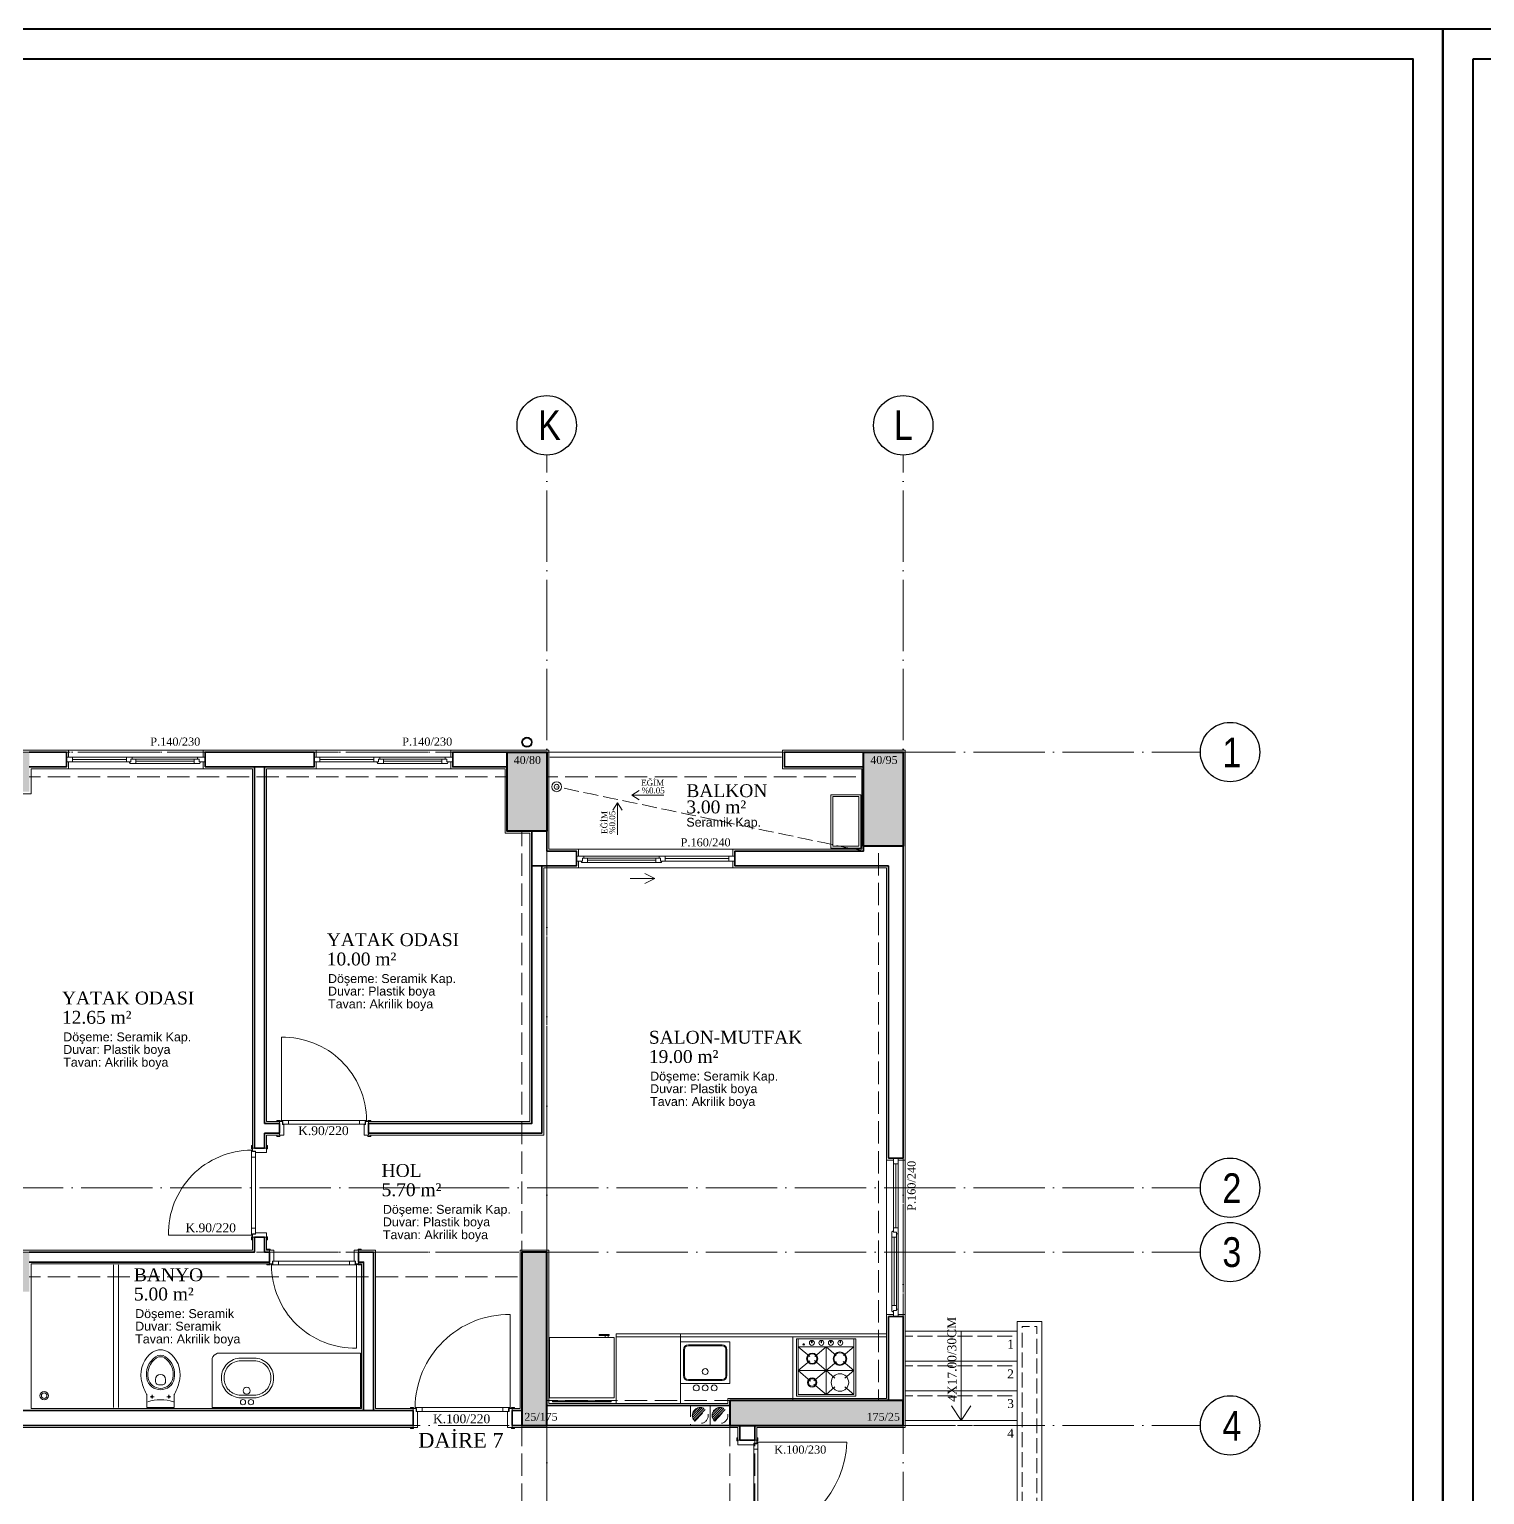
# Model space of a CAD drawing. Header units: millimetres. Extents: x 11587 to 81192, y -36083 to -25300.
# Drawn here: x 29299 to 30769, y -26780 to -25300 of the extents above; entities that cross this region are included whole.
import ezdxf
from ezdxf.enums import TextEntityAlignment as Align

# ---------------------------------------------------------------- set-up
doc = ezdxf.new("R2010")
doc.units = ezdxf.units.MM
doc.linetypes.add('AKS', pattern=[30, 24, -3, 0, -3])
doc.linetypes.add('IZDUSUM1', pattern=[20, 7.5, -5, 7.5, 0])
for name, color, linetype, lineweight in [('rtm-aks balon', 20, 'Continuous', 25), ('rtm-aks balon yazı', 7, 'Continuous', 20), ('rtm-aks yeni', 7, 'AKS', 20), ('rtm-antet-02', 140, 'Continuous', 40), ('rtm-cam', 141, 'Continuous', 9), ('rtm-duv tugla', 22, 'Continuous', 35), ('rtm-izdusum-üst ince', 8, 'IZDUSUM1', 5), ('rtm-kapı-ahsap', 35, 'Continuous', 13), ('rtm-merdiven izdusum', 254, 'IZDUSUM1', 15), ('rtm-merdiven yazı', 7, 'Continuous', 20), ('rtm-mhl-yazı-adı', 150, 'Continuous', 30), ('rtm-mhl-yazı-m2', 7, 'Continuous', 20), ('rtm-mhl-yazı-malzeme', 253, 'Continuous', 13), ('rtm-pen-ahsap', 35, 'Continuous', 13), ('rtm-plan katmanı-04', 33, 'Continuous', 25), ('rtm-plan katmanı-05', 205, 'Continuous', 20), ('rtm-plan katmanı-07', 135, 'Continuous', 9), ('rtm-sembol ok', 7, 'Continuous', 20), ('rtm-sıva', 252, 'Continuous', 15), ('rtm-tarama-betonarme', 51, 'Continuous', 15), ('rtm-tas_betonarme', 50, 'Continuous', 40), ('rtm-tefris vitrifiye', 9, 'Continuous', 9), ('sbl-merdiven', 220, 'Continuous', 20)]:
    doc.layers.add(name, color=color, linetype=linetype, lineweight=lineweight)
doc.styles.add('AKSYAZI', font='ARIALN.TTF')
doc.styles.add('ARIAL', font='times.ttf')
doc.styles.get("Standard").update_dxf_attribs({"font": 'arial.ttf'})
doc.styles.add('VAZ-OLCU', font='times.ttf', dxfattribs={"height": 60})

# ---------------------------------------------------------------- blocks, each defined once
blk = doc.blocks.new('K-100')
at = {"layer": 'rtm-kapı-ahsap'}
for p, q in [((-34308.1, -13702.2), (-34307, -13702.2)), ((-34308.1, -13705.4), (-34308.1, -13702.2)), ((-34307, -13702.2), (-34307, -13705.4)), ((-34307, -13709.3), (-34307, -13704.8)), ((-34288, -13704.8), (-34307, -13704.8)), ((-34288, -13702.3), (-34288, -13705.4)), ((-34287, -13702.3), (-34288, -13702.3)), ((-34288, -13704.8), (-34288, -13707.8)), ((-34287, -13705.4), (-34287, -13702.3)), ((-34307, -13705.4), (-34308.1, -13705.4)), ((-34291, -13709.3), (-34307, -13709.3)), ((-34288, -13707.8), (-34291, -13707.8)), ((-34291, -13707.8), (-34291, -13709.3)), ((-34290.8, -13801.3), (-34290.8, -13708.3)), ((-34290.8, -13708.3), (-34287.9, -13708.3)), ((-34287, -13713.9), (-34290.8, -13713.9)), ((-34288, -13705.4), (-34287, -13705.4)), ((-34288, -13706.8), (-34287, -13706.8)), ((-34287.9, -13708.3), (-34287.9, -13706.8)), ((-34287, -13706.8), (-34287, -13802.8)), ((-34307, -13804.2), (-34308.1, -13804.2)), ((-34308.1, -13804.2), (-34308.1, -13807.3)), ((-34308.1, -13807.3), (-34307, -13807.3)), ((-34307, -13800.3), (-34307, -13804.8)), ((-34291, -13800.3), (-34307, -13800.3)), ((-34307, -13807.3), (-34307, -13804.2)), ((-34288, -13804.8), (-34307, -13804.8)), ((-34291, -13801.8), (-34291, -13800.3)), ((-34288, -13801.8), (-34291, -13801.8)), ((-34287, -13795.6), (-34290.8, -13795.6)), ((-34290.8, -13801.3), (-34287.9, -13801.3)), ((-34288, -13804.8), (-34288, -13801.8)), ((-34288, -13802.8), (-34287, -13802.8)), ((-34288, -13807.3), (-34288, -13804.2)), ((-34288, -13804.2), (-34287, -13804.2)), ((-34287, -13807.3), (-34288, -13807.3)), ((-34287.9, -13801.3), (-34287.9, -13802.8)), ((-34193, -13802.8), (-34287, -13802.8)), ((-34287, -13804.2), (-34287, -13807.3))]:
    blk.add_line(p, q, dxfattribs=at)
at = {"layer": 'rtm-kapı-ahsap', "const_width": 0.392}
blk.add_lwpolyline([(-34287.4, -13803.7, -1), (-34287.4, -13803.1, -1)], format="xyb", close=True, dxfattribs=at)
at = {"layer": 'rtm-kapı-ahsap'}
blk.add_arc((-34287.9, -13801.7), 94.9, 359.3332, 89.4605, dxfattribs=at)
blk = doc.blocks.new('rty')
at = {"layer": 'rtm-kapı-ahsap'}
for p, q in [((-58244.9, -62700.3), (-58243.8, -62700.3)), ((-58244.9, -62703.4), (-58244.9, -62700.3)), ((-58243.8, -62703.4), (-58244.9, -62703.4)), ((-58243.8, -62700.3), (-58243.8, -62703.4)), ((-58243.8, -62707.4), (-58243.8, -62702.9)), ((-58229.8, -62702.9), (-58243.8, -62702.9)), ((-58232.8, -62707.4), (-58243.8, -62707.4)), ((-58232.8, -62705.9), (-58232.8, -62707.4)), ((-58229.8, -62705.9), (-58232.8, -62705.9)), ((-58232.6, -62706.4), (-58232.6, -62789.4)), ((-58232.6, -62706.4), (-58229.7, -62706.4)), ((-58229.8, -62700.4), (-58229.8, -62703.4)), ((-58228.8, -62700.4), (-58229.8, -62700.4)), ((-58229.8, -62702.9), (-58229.8, -62705.9)), ((-58229.8, -62703.4), (-58228.8, -62703.4)), ((-58229.8, -62704.9), (-58228.8, -62704.9)), ((-58229.7, -62706.4), (-58229.7, -62704.9)), ((-58228.8, -62703.4), (-58228.8, -62700.4)), ((-58228.8, -62790.9), (-58228.8, -62704.9)), ((-58144.8, -62704.9), (-58228.8, -62704.9)), ((-58228.8, -62712), (-58232.6, -62712)), ((-58243.8, -62792.3), (-58244.9, -62792.3)), ((-58244.9, -62792.3), (-58244.9, -62795.4)), ((-58244.9, -62795.4), (-58243.8, -62795.4)), ((-58243.8, -62788.4), (-58243.8, -62792.9)), ((-58232.8, -62788.4), (-58243.8, -62788.4)), ((-58243.8, -62795.4), (-58243.8, -62792.3)), ((-58229.8, -62792.9), (-58243.8, -62792.9)), ((-58232.8, -62789.9), (-58232.8, -62788.4)), ((-58229.8, -62789.9), (-58232.8, -62789.9)), ((-58228.8, -62783.7), (-58232.6, -62783.7)), ((-58232.6, -62789.4), (-58229.7, -62789.4)), ((-58229.8, -62792.9), (-58229.8, -62789.9)), ((-58229.8, -62790.9), (-58228.8, -62790.9)), ((-58229.8, -62795.4), (-58229.8, -62792.3)), ((-58229.8, -62792.3), (-58228.8, -62792.3)), ((-58228.8, -62795.4), (-58229.8, -62795.4)), ((-58229.7, -62789.4), (-58229.7, -62790.9)), ((-58228.8, -62792.3), (-58228.8, -62795.4))]:
    blk.add_line(p, q, dxfattribs=at)
at = {"layer": 'rtm-kapı-ahsap', "const_width": 0.392}
blk.add_lwpolyline([(-58229.2, -62703.9, 1), (-58229.2, -62704.5, 1)], format="xyb", close=True, dxfattribs=at)
at = {"layer": 'rtm-kapı-ahsap'}
blk.add_arc((-58229.1, -62706.6), 84.3, 270.2011, 1.1472, dxfattribs=at)

msp = doc.modelspace()

# ---------------------------------------------------------------- hatches: boundary and pattern name
at = {"layer": 'rtm-izdusum-üst ince', "ltscale": 1.5}
h = msp.add_hatch(dxfattribs=at)
h.set_pattern_fill('ANSI31', color=256, scale=0.5, angle=180, style=0)
h.set_pattern_definition([(225, (30420.9866, -26689.5514), (1.122532, -1.122532), [])])
edge = h.paths.add_edge_path()
edge.add_arc((29976.59, -26699.55), 8, 47.23741, 227.23741, ccw=False)
edge.add_line((29982.03, -26693.68), (29971.16, -26705.42))
h = msp.add_hatch(dxfattribs=at)
h.set_pattern_fill('ANSI31', color=256, scale=0.5, angle=180, style=0)
h.set_pattern_definition([(225, (30440.9866, -26689.5514), (1.122532, -1.122532), [])])
edge = h.paths.add_edge_path()
edge.add_arc((29996.59, -26699.55), 8, 47.23741, 227.23741, ccw=False)
edge.add_line((30002.03, -26693.68), (29991.16, -26705.42))
at = {"layer": 'rtm-tarama-betonarme'}
h = msp.add_hatch(dxfattribs=at)
h.set_pattern_fill('ANSI33', color=256, scale=2, style=0)
h.set_pattern_definition([(45, (15039.519, -4888.525), (-8.980256, 8.980256), []), (45, (15048.499, -4888.525), (-8.980256, 8.980256), [6.35, -3.175])])
h.paths.add_polyline_path([(28324.09, -27439.55), (28364.09, -27439.55), (28364.09, -27519.55), (28324.09, -27519.55)])
h.paths.add_polyline_path([(27911.59, -27479.55), (27991.59, -27479.55), (27991.59, -27519.55), (27911.59, -27519.55)])
h.paths.add_polyline_path([(28324.09, -26944.55), (28364.09, -26944.55), (28364.09, -27024.55), (28324.09, -27024.55)])
h.paths.add_polyline_path([(27961.59, -26944.55), (27996.59, -26944.55), (27996.59, -27024.55), (27961.59, -27024.55)])
h.paths.add_polyline_path([(27961.59, -26524.55), (27996.59, -26524.55), (27996.59, -26604.55), (27961.59, -26604.55)])
h.paths.add_polyline_path([(28324.09, -26524.55), (28364.09, -26524.55), (28364.09, -26604.55), (28324.09, -26604.55)])
h.paths.add_polyline_path([(28324.09, -26029.55), (28364.09, -26029.55), (28364.09, -26109.55), (28324.09, -26109.55)])
h.paths.add_polyline_path([(27911.59, -26029.55), (27991.59, -26029.55), (27991.59, -26069.55), (27911.59, -26069.55)])
h.paths.add_polyline_path([(28726.59, -26524.55), (28691.59, -26524.55), (28691.59, -26604.55), (28726.59, -26604.55)])
h.paths.add_polyline_path([(28726.59, -26944.55), (28691.59, -26944.55), (28691.59, -27024.55), (28726.59, -27024.55)])
h.paths.add_polyline_path([(28776.59, -27479.55), (28696.59, -27479.55), (28696.59, -27519.55), (28776.59, -27519.55)])
h.paths.add_polyline_path([(29299.09, -27479.55), (29219.09, -27479.55), (29219.09, -27519.55), (29299.09, -27519.55)])
h.paths.add_polyline_path([(29299.09, -26974.55), (29219.09, -26974.55), (29219.09, -27014.55), (29299.09, -27014.55)])
h.paths.add_polyline_path([(29299.09, -26534.55), (29219.09, -26534.55), (29219.09, -26574.55), (29299.09, -26574.55)])
h.paths.add_polyline_path([(28776.59, -26029.55), (28696.59, -26029.55), (28696.59, -26069.55), (28776.59, -26069.55)])
h.paths.add_polyline_path([(29299.09, -26029.55), (29219.09, -26029.55), (29219.09, -26069.55), (29299.09, -26069.55)])
h.paths.add_polyline_path([(29821.59, -26839.55), (29796.59, -26839.55), (29796.59, -27014.55), (29821.59, -27014.55)])
h.paths.add_polyline_path([(29821.59, -26534.55), (29796.59, -26534.55), (29796.59, -26709.55), (29821.59, -26709.55)])
h.paths.add_polyline_path([(30181.59, -26839.55), (30006.59, -26839.55), (30006.59, -26864.55), (30181.59, -26864.55)])
h.paths.add_polyline_path([(30181.59, -26684.55), (30006.59, -26684.55), (30006.59, -26709.55), (30181.59, -26709.55)])
h.paths.add_polyline_path([(29821.59, -26109.55), (29781.59, -26109.55), (29781.59, -26029.55), (29821.59, -26029.55)])
h.paths.add_polyline_path([(30181.59, -26124.55), (30141.59, -26124.55), (30141.59, -26029.55), (30181.59, -26029.55)])
h.paths.add_polyline_path([(29821.59, -27439.55), (29781.59, -27439.55), (29781.59, -27519.55), (29821.59, -27519.55)])
h.paths.add_polyline_path([(30181.59, -27424.55), (30141.59, -27424.55), (30141.59, -27519.55), (30181.59, -27519.55)])
h.paths.add_polyline_path([(27421.59, -27439.55), (27461.59, -27439.55), (27461.59, -27519.55), (27421.59, -27519.55)])
h.paths.add_polyline_path([(27131.59, -27439.55), (27171.59, -27439.55), (27171.59, -27519.55), (27131.59, -27519.55)])
h.paths.add_polyline_path([(27421.59, -26029.55), (27501.59, -26029.55), (27501.59, -26069.55), (27421.59, -26069.55)])
h.paths.add_polyline_path([(27091.59, -26029.55), (27171.59, -26029.55), (27171.59, -26069.55), (27091.59, -26069.55)])
h.paths.add_polyline_path([(26781.59, -26524.55), (26816.59, -26524.55), (26816.59, -26604.55), (26781.59, -26604.55)])
h.paths.add_polyline_path([(26781.59, -26944.55), (26816.59, -26944.55), (26816.59, -27024.55), (26781.59, -27024.55)])
h.paths.add_polyline_path([(26731.59, -27479.55), (26811.59, -27479.55), (26811.59, -27519.55), (26731.59, -27519.55)])
h.paths.add_polyline_path([(26209.09, -27479.55), (26289.09, -27479.55), (26289.09, -27519.55), (26209.09, -27519.55)])
h.paths.add_polyline_path([(26209.09, -26974.55), (26289.09, -26974.55), (26289.09, -27014.55), (26209.09, -27014.55)])
h.paths.add_polyline_path([(26209.09, -26534.55), (26289.09, -26534.55), (26289.09, -26574.55), (26209.09, -26574.55)])
h.paths.add_polyline_path([(26731.59, -26029.55), (26811.59, -26029.55), (26811.59, -26069.55), (26731.59, -26069.55)])
h.paths.add_polyline_path([(26209.09, -26029.55), (26289.09, -26029.55), (26289.09, -26069.55), (26209.09, -26069.55)])
h.paths.add_polyline_path([(25686.59, -26839.55), (25711.59, -26839.55), (25711.59, -27014.55), (25686.59, -27014.55)])
h.paths.add_polyline_path([(25686.59, -26534.55), (25711.59, -26534.55), (25711.59, -26709.55), (25686.59, -26709.55)])
h.paths.add_polyline_path([(25326.59, -26839.55), (25501.59, -26839.55), (25501.59, -26864.55), (25326.59, -26864.55)])
h.paths.add_polyline_path([(25326.59, -26684.55), (25501.59, -26684.55), (25501.59, -26709.55), (25326.59, -26709.55)])
h.paths.add_polyline_path([(25686.59, -26109.55), (25726.59, -26109.55), (25726.59, -26029.55), (25686.59, -26029.55)])
h.paths.add_polyline_path([(25326.59, -26124.55), (25366.59, -26124.55), (25366.59, -26029.55), (25326.59, -26029.55)])
h.paths.add_polyline_path([(25686.59, -27439.55), (25726.59, -27439.55), (25726.59, -27519.55), (25686.59, -27519.55)])
h.paths.add_polyline_path([(25326.59, -27424.55), (25366.59, -27424.55), (25366.59, -27519.55), (25326.59, -27519.55)])

# ---------------------------------------------------------------- linework, layer by layer
at = {"layer": 'rtm-aks balon'}
for centre in [(29821.59, -25699.55), (30181.59, -25699.55), (30511.59, -26029.55), (30511.59, -26469.55), (30511.59, -26534.55), (30511.59, -26709.55)]:
    msp.add_circle(centre, 30, dxfattribs=at)
at = {"layer": 'rtm-aks yeni', "ltscale": 3}
for p, q in [((29821.59, -27819.55), (29821.59, -25729.55)), ((30181.59, -27819.55), (30181.59, -25729.55)), ((25026.59, -26029.55), (30481.59, -26029.55)), ((25026.59, -26469.55), (30481.59, -26469.55)), ((25026.59, -26534.55), (30481.59, -26534.55)), ((25026.59, -26709.55), (30481.59, -26709.55))]:
    msp.add_line(p, q, dxfattribs=at)
at = {"layer": 'rtm-antet-02'}
for points in [[(24671.59, -25299.55), (24671.59, -28299.55), (30726.59, -28299.55), (30726.59, -25299.55), (24671.59, -25299.55)], [(30726.59, -25299.55), (30726.59, -28299.55), (36726.59, -28299.55), (36726.59, -25299.55), (30726.59, -25299.55)]]:
    msp.add_lwpolyline(points, dxfattribs=at)
for points in [[(24701.59, -25329.55), (24701.59, -28269.55), (30696.59, -28269.55), (30696.59, -25329.55)], [(30756.59, -25329.55), (30756.59, -28269.55), (36696.59, -28269.55), (36696.59, -25329.55)]]:
    msp.add_lwpolyline(points, close=True, dxfattribs=at)
at = {"layer": 'rtm-cam'}
for p, q in [((29397.09, -26037.05), (29342.59, -26037.05)), ((29465.59, -26038.8), (29406.59, -26038.8)), ((29647.09, -26037.05), (29592.59, -26037.05)), ((29715.59, -26038.8), (29656.59, -26038.8)), ((29862.59, -26138.8), (29931.59, -26138.8)), ((29941.09, -26137.05), (30005.59, -26137.05)), ((30174.09, -26510.05), (30174.09, -26445.55)), ((30172.34, -26588.55), (30172.34, -26519.55))]:
    msp.add_line(p, q, dxfattribs=at)
at = {"layer": 'rtm-duv tugla'}
for points in [[(29299.09, -26029.55), (29336.59, -26029.55), (29336.59, -26044.55), (29299.09, -26044.55)], [(29781.59, -26044.55), (29726.59, -26044.55), (29726.59, -26029.55), (29781.59, -26029.55)], [(29726.59, -26044.55), (29726.59, -26029.55)], [(30141.59, -26029.55), (30061.59, -26029.55), (30061.59, -26044.55), (30141.59, -26044.55)], [(29536.59, -26044.55), (29536.59, -26404.55), (29551.59, -26404.55), (29551.59, -26414.55), (29536.59, -26414.55), (29536.59, -26429.55), (29526.59, -26429.55), (29526.59, -26044.55)], [(29821.59, -26109.55), (29821.59, -26129.55), (29851.59, -26129.55), (29851.59, -26144.55), (29806.59, -26144.55), (29806.59, -26109.55)], [(30141.59, -26124.55), (30141.59, -26129.55), (30011.59, -26129.55), (30011.59, -26144.55), (30166.59, -26144.55), (30166.59, -26439.55)], [(30181.59, -26124.55), (30181.59, -26439.55)], [(29806.59, -26144.55), (29806.59, -26404.55), (29641.59, -26404.55), (29641.59, -26414.55), (29816.59, -26414.55), (29816.59, -26144.55)], [(30181.59, -26439.55), (30166.59, -26439.55)], [(29299.09, -26534.55), (29526.59, -26534.55), (29526.59, -26519.55), (29536.59, -26519.55), (29536.59, -26534.55), (29541.59, -26534.55), (29541.59, -26544.55), (29299.09, -26544.55)], [(29636.59, -26694.55), (29636.59, -26544.55), (29631.59, -26544.55), (29631.59, -26534.55), (29646.59, -26534.55), (29646.59, -26694.55)], [(30181.59, -26599.55), (30166.59, -26599.55)], [(30166.59, -26599.55), (30166.59, -26684.55)], [(30181.59, -26599.55), (30181.59, -26684.55)], [(29686.59, -26694.55), (28831.59, -26694.55)], [(29686.59, -26694.55), (29686.59, -26709.55)], [(29796.59, -26694.55), (29786.59, -26694.55)], [(29786.59, -26694.55), (29786.59, -26709.55)], [(30006.59, -26689.55), (29821.59, -26689.55)], [(29686.59, -26709.55), (28831.59, -26709.55)], [(29796.59, -26709.55), (29786.59, -26709.55)], [(30006.59, -26709.55), (29821.59, -26709.55)], [(30016.59, -26709.55), (30016.59, -26724.55), (30031.59, -26724.55), (30031.59, -26709.55)], [(30016.59, -26709.55), (30016.59, -26724.55), (30031.59, -26724.55), (30031.59, -26709.55)]]:
    msp.add_lwpolyline(points, dxfattribs=at)
msp.add_lwpolyline([(29476.59, -26044.55), (29476.59, -26029.55), (29586.59, -26029.55), (29586.59, -26044.55)], close=True, dxfattribs=at)
at = {"layer": 'rtm-izdusum-üst ince', "ltscale": 1.5}
for points in [[(29299.09, -26029.55), (29781.59, -26029.55)], [(29821.59, -26029.55), (30141.59, -26029.55)], [(29299.09, -26054.55), (29781.59, -26054.55)], [(29821.59, -26054.55), (30141.59, -26054.55)], [(29796.59, -26534.55), (29796.59, -26109.55)], [(29821.59, -26534.55), (29821.59, -26109.55)], [(30156.59, -26684.55), (30156.59, -26124.55)], [(30181.59, -26684.55), (30181.59, -26124.55)], [(29299.09, -26534.55), (29796.59, -26534.55)], [(29299.09, -26559.55), (29796.59, -26559.55)], [(29821.59, -26684.55), (30006.59, -26684.55)], [(29966.59, -26689.55), (29966.59, -26709.55), (29986.59, -26709.55), (29986.59, -26689.55), (29966.59, -26689.55)], [(29971.16, -26705.42), (29982.03, -26693.68)], [(29986.59, -26689.55), (29986.59, -26709.55), (30006.59, -26709.55), (30006.59, -26689.55), (29986.59, -26689.55)], [(29991.16, -26705.42), (30002.03, -26693.68)], [(29796.59, -26839.55), (29796.59, -26709.55)], [(29821.59, -26709.55), (30006.59, -26709.55)], [(29821.59, -26839.55), (29821.59, -26709.55)], [(30006.59, -26839.55), (30006.59, -26709.55)], [(30031.59, -26839.55), (30031.59, -26709.55)]]:
    msp.add_lwpolyline(points, dxfattribs=at)
at = {"layer": 'rtm-izdusum-üst ince'}
msp.add_lwpolyline([(30141.59, -26129.55), (29831.59, -26064.55)], dxfattribs=at)
at = {"layer": 'rtm-izdusum-üst ince', "ltscale": 1.5}
for centre in [(29976.59, -26699.55), (29996.59, -26699.55)]:
    msp.add_circle(centre, 8, dxfattribs=at)
at = {"layer": 'rtm-kapı-ahsap'}
for p, q in [((30013.45, -26722), (30014.59, -26722)), ((30013.45, -26725.12), (30013.45, -26722)), ((30014.59, -26725.12), (30013.45, -26725.12)), ((30014.59, -26722), (30014.59, -26725.12)), ((30014.59, -26729.05), (30014.59, -26724.55)), ((30033.59, -26724.55), (30014.59, -26724.55)), ((30030.59, -26727.55), (30030.59, -26729.05)), ((30033.59, -26727.55), (30030.59, -26727.55)), ((30030.73, -26728.07), (30030.73, -26821.03)), ((30030.73, -26728.07), (30033.65, -26728.07)), ((30033.59, -26722.05), (30033.59, -26725.12)), ((30034.57, -26722.05), (30033.59, -26722.05)), ((30033.59, -26724.55), (30033.59, -26727.55)), ((30033.59, -26725.12), (30034.57, -26725.12)), ((30033.59, -26726.56), (30034.59, -26726.56)), ((30033.65, -26728.07), (30033.65, -26726.56)), ((30034.57, -26725.12), (30034.57, -26722.05)), ((30034.59, -26822.55), (30034.59, -26726.56)), ((30124.58, -26726.56), (30034.59, -26726.56)), ((30030.59, -26729.05), (30014.59, -26729.05)), ((30034.59, -26733.7), (30030.73, -26733.7))]:
    msp.add_line(p, q, dxfattribs=at)
at = {"layer": 'rtm-kapı-ahsap', "const_width": 0.392}
msp.add_lwpolyline([(30034.18, -26725.62, 1), (30034.18, -26726.23, 1)], format="xyb", close=True, dxfattribs=at)
at = {"layer": 'rtm-kapı-ahsap'}
msp.add_arc((30024.52, -26722.93), 100.13, 275.77277, 357.92288, dxfattribs=at)
at = {"layer": 'rtm-merdiven izdusum'}
for points in [[(30183.59, -26844.55), (30301.59, -26844.55), (30301.59, -26609.55), (30316.59, -26609.55), (30316.59, -26859.55), (30183.59, -26859.55)], [(30183.59, -26619.55), (30296.59, -26619.55)], [(30183.59, -26649.55), (30296.59, -26649.55)], [(30183.59, -26679.55), (30296.59, -26679.55)], [(30183.59, -26709.55), (30296.59, -26709.55)]]:
    msp.add_lwpolyline(points, dxfattribs=at)
at = {"layer": 'rtm-pen-ahsap'}
for p, q in [((29395.59, -26034.55), (29336.59, -26034.55)), ((29336.59, -26039.55), (29342.59, -26039.55)), ((29347.59, -26039.55), (29341.96, -26039.55)), ((29342.59, -26034.55), (29342.59, -26039.55)), ((29347.59, -26039.55), (29397.09, -26039.55)), ((29395.59, -26034.55), (29403.09, -26034.55)), ((29397.09, -26034.55), (29397.09, -26039.55)), ((29401.59, -26039.55), (29397.09, -26039.55)), ((29400.96, -26041.05), (29406.59, -26041.05)), ((29401.59, -26036.55), (29406.59, -26036.55)), ((29401.59, -26036.55), (29401.59, -26039.55)), ((29403.09, -26036.55), (29403.09, -26034.55)), ((29406.59, -26036.55), (29465.59, -26036.55)), ((29406.59, -26036.55), (29406.59, -26041.05)), ((29406.59, -26041.05), (29465.59, -26041.05)), ((29470.59, -26036.55), (29465.59, -26036.55)), ((29465.59, -26036.55), (29465.59, -26041.05)), ((29471.23, -26041.05), (29465.59, -26041.05)), ((29469.09, -26034.55), (29469.09, -26036.55)), ((29469.09, -26034.55), (29476.59, -26034.55)), ((29470.59, -26036.55), (29470.59, -26039.55)), ((29476.59, -26039.55), (29470.59, -26039.55)), ((29645.59, -26034.55), (29586.59, -26034.55)), ((29586.59, -26039.55), (29592.59, -26039.55)), ((29597.59, -26039.55), (29591.96, -26039.55)), ((29592.59, -26034.55), (29592.59, -26039.55)), ((29597.59, -26039.55), (29647.09, -26039.55)), ((29645.59, -26034.55), (29653.09, -26034.55)), ((29647.09, -26034.55), (29647.09, -26039.55)), ((29651.59, -26039.55), (29647.09, -26039.55)), ((29650.96, -26041.05), (29656.59, -26041.05)), ((29651.59, -26036.55), (29656.59, -26036.55)), ((29651.59, -26036.55), (29651.59, -26039.55)), ((29653.09, -26036.55), (29653.09, -26034.55)), ((29656.59, -26036.55), (29715.59, -26036.55)), ((29656.59, -26036.55), (29656.59, -26041.05)), ((29656.59, -26041.05), (29715.59, -26041.05)), ((29720.59, -26036.55), (29715.59, -26036.55)), ((29715.59, -26036.55), (29715.59, -26041.05)), ((29721.23, -26041.05), (29715.59, -26041.05)), ((29719.09, -26034.55), (29719.09, -26036.55)), ((29719.09, -26034.55), (29726.59, -26034.55)), ((29720.59, -26036.55), (29720.59, -26039.55)), ((29726.59, -26039.55), (29720.59, -26039.55)), ((29859.09, -26134.55), (29851.59, -26134.55)), ((29857.59, -26136.55), (29862.59, -26136.55)), ((29857.59, -26136.55), (29857.59, -26139.55)), ((29859.09, -26134.55), (29859.09, -26136.55)), ((29931.59, -26136.55), (29862.59, -26136.55)), ((29862.59, -26136.55), (29862.59, -26141.05)), ((29936.59, -26136.55), (29931.59, -26136.55)), ((29931.59, -26136.55), (29931.59, -26141.05)), ((29942.59, -26134.55), (29935.09, -26134.55)), ((29935.09, -26136.55), (29935.09, -26134.55)), ((29936.59, -26136.55), (29936.59, -26139.55)), ((29941.09, -26134.55), (29941.09, -26139.55)), ((29942.59, -26134.55), (30011.59, -26134.55)), ((30005.59, -26134.55), (30005.59, -26139.55)), ((29851.59, -26139.55), (29857.59, -26139.55)), ((29856.96, -26141.05), (29862.59, -26141.05)), ((29931.59, -26141.05), (29862.59, -26141.05)), ((29937.23, -26141.05), (29931.59, -26141.05)), ((29936.59, -26139.55), (29941.09, -26139.55)), ((30000.59, -26139.55), (29941.09, -26139.55)), ((30000.59, -26139.55), (30006.23, -26139.55)), ((30011.59, -26139.55), (30005.59, -26139.55)), ((30171.59, -26439.55), (30171.59, -26445.55)), ((30171.59, -26450.55), (30171.59, -26444.92)), ((30176.59, -26445.55), (30171.59, -26445.55)), ((30176.59, -26508.55), (30176.59, -26439.55)), ((30171.59, -26450.55), (30171.59, -26510.05)), ((30170.09, -26513.92), (30170.09, -26519.55)), ((30170.09, -26519.55), (30170.09, -26588.55)), ((30174.59, -26519.55), (30170.09, -26519.55)), ((30171.59, -26514.55), (30171.59, -26510.05)), ((30176.59, -26510.05), (30171.59, -26510.05)), ((30174.59, -26514.55), (30171.59, -26514.55)), ((30174.59, -26514.55), (30174.59, -26519.55)), ((30174.59, -26516.05), (30176.59, -26516.05)), ((30174.59, -26519.55), (30174.59, -26588.55)), ((30176.59, -26508.55), (30176.59, -26516.05)), ((30170.09, -26594.18), (30170.09, -26588.55)), ((30174.59, -26588.55), (30170.09, -26588.55)), ((30171.59, -26599.55), (30171.59, -26593.55)), ((30174.59, -26593.55), (30171.59, -26593.55)), ((30174.59, -26593.55), (30174.59, -26588.55)), ((30176.59, -26592.05), (30174.59, -26592.05)), ((30176.59, -26592.05), (30176.59, -26599.55))]:
    msp.add_line(p, q, dxfattribs=at)
for points in [[(29400.96, -26041.05), (29400.09, -26039.55)], [(29471.23, -26041.05), (29472.1, -26039.55)], [(29650.96, -26041.05), (29650.09, -26039.55)], [(29721.23, -26041.05), (29722.1, -26039.55)], [(29856.96, -26141.05), (29856.09, -26139.55)], [(29937.23, -26141.05), (29938.1, -26139.55)], [(30170.09, -26513.92), (30171.59, -26513.05)], [(30170.09, -26594.18), (30171.59, -26595.05)]]:
    msp.add_lwpolyline(points, dxfattribs=at)
at = {"layer": 'rtm-plan katmanı-04'}
for radius in [5, 4.5]:
    msp.add_circle((29801.59, -26019.55), radius, dxfattribs=at)
at = {"layer": 'rtm-plan katmanı-05', "ltscale": 0.6}
for points in [[(29338.59, -26027.55), (29474.59, -26027.55)], [(29588.59, -26027.55), (29724.59, -26027.55)], [(29338.59, -26046.55), (29474.59, -26046.55)], [(29588.59, -26046.55), (29724.59, -26046.55)], [(30009.59, -26127.55), (29853.59, -26127.55)], [(30009.59, -26146.55), (29853.59, -26146.55)], [(30164.59, -26441.55), (30164.59, -26597.55)], [(30183.59, -26441.55), (30183.59, -26597.55)]]:
    msp.add_lwpolyline(points, dxfattribs=at)
at = {"layer": 'rtm-plan katmanı-05'}
for points in [[(29824.59, -26029.55), (30058.59, -26029.55)], [(29824.59, -26034.55), (30058.59, -26034.55)], [(30183.59, -26839.55), (30296.59, -26839.55), (30296.59, -26604.55), (30321.59, -26604.55), (30321.59, -26864.55), (30183.59, -26864.55)], [(30183.59, -26614.55), (30296.59, -26614.55)], [(30183.59, -26644.55), (30296.59, -26644.55)], [(30183.59, -26674.55), (30296.59, -26674.55)], [(30183.59, -26704.55), (30296.59, -26704.55)]]:
    msp.add_lwpolyline(points, dxfattribs=at)
for radius in [5, 2.5]:
    msp.add_circle((29831.59, -26064.55), radius, dxfattribs=at)
at = {"layer": 'rtm-plan katmanı-07'}
for points in [[(29403.09, -26034.55), (29469.09, -26034.55)], [(29653.09, -26034.55), (29719.09, -26034.55)], [(29935.09, -26134.55), (29859.09, -26134.55)], [(30176.59, -26516.05), (30176.59, -26592.05)]]:
    msp.add_lwpolyline(points, dxfattribs=at)
at = {"layer": 'rtm-sembol ok'}
for points in [[(29907.54, -26073.17), (29914.94, -26068.5)], [(29939.87, -26073.17), (29907.54, -26073.17)], [(29907.54, -26073.17), (29914.94, -26077.84)], [(29893.02, -26080.78), (29888.36, -26088.18)], [(29893.02, -26113.1), (29893.02, -26080.78)], [(29893.02, -26080.78), (29897.69, -26088.18)], [(29905.75, -26157.24), (29930.75, -26157.24)], [(29930.75, -26157.24), (29920.75, -26152.24)], [(29930.75, -26157.24), (29920.75, -26162.24)]]:
    msp.add_lwpolyline(points, dxfattribs=at)
at = {"layer": 'rtm-sıva'}
for points in [[(29338.59, -26034.55), (29338.59, -26027.55), (29179.59, -26027.55), (29179.59, -26034.55)], [(29474.59, -26034.55), (29474.59, -26027.55), (29588.59, -26027.55), (29588.59, -26034.55)], [(29474.59, -26034.55), (29474.59, -26027.55), (29588.59, -26027.55), (29588.59, -26034.55)], [(29724.59, -26034.55), (29724.59, -26027.55), (29823.59, -26027.55), (29823.59, -26127.55), (29853.59, -26127.55), (29853.59, -26134.55)], [(30009.59, -26134.55), (30009.59, -26127.55), (30139.59, -26127.55), (30139.59, -26046.55), (30059.59, -26046.55), (30059.59, -26027.55), (30183.59, -26027.55), (30183.59, -26441.55)], [(29524.59, -26519.55), (29524.59, -26532.55), (29268.59, -26532.55), (29268.59, -26071.55), (29301.09, -26071.55), (29301.09, -26046.55), (29338.59, -26046.55), (29338.59, -26039.55)], [(29474.59, -26039.55), (29474.59, -26046.55), (29524.59, -26046.55), (29524.59, -26429.55)], [(29551.59, -26402.55), (29538.59, -26402.55), (29538.59, -26046.55), (29588.59, -26046.55), (29588.59, -26039.55)], [(29724.59, -26039.55), (29724.59, -26046.55), (29779.59, -26046.55), (29779.59, -26111.55), (29804.59, -26111.55), (29804.59, -26402.55), (29641.59, -26402.55)], [(29641.59, -26416.55), (29818.59, -26416.55), (29818.59, -26146.55), (29853.59, -26146.55), (29853.59, -26139.55)], [(30009.59, -26139.55), (30009.59, -26146.55), (30164.59, -26146.55), (30164.59, -26441.55)], [(29538.59, -26429.55), (29538.59, -26416.55), (29551.59, -26416.55)], [(30171.59, -26441.55), (30164.59, -26441.55)], [(30183.59, -26441.55), (30176.59, -26441.55)], [(29538.59, -26519.55), (29538.59, -26532.55), (29541.59, -26532.55)], [(29686.59, -26692.55), (29648.59, -26692.55), (29648.59, -26532.55), (29631.59, -26532.55)], [(30164.59, -26597.55), (30164.59, -26682.55), (30004.59, -26682.55), (30004.59, -26687.55), (29823.59, -26687.55), (29823.59, -26532.55), (29794.59, -26532.55), (29794.59, -26692.55), (29786.59, -26692.55)], [(29631.59, -26546.55), (29634.59, -26546.55), (29634.59, -26692.55), (29301.09, -26692.55), (29301.09, -26546.55), (29541.59, -26546.55)], [(30183.59, -26597.55), (30183.59, -26711.55), (30033.59, -26711.55), (30033.59, -26724.55)], [(30171.59, -26597.55), (30164.59, -26597.55)], [(30183.59, -26597.55), (30176.59, -26597.55)], [(28831.59, -26711.55), (29686.59, -26711.55)], [(29786.59, -26711.55), (30014.59, -26711.55), (30014.59, -26724.55)]]:
    msp.add_lwpolyline(points, dxfattribs=at)
at = {"layer": 'rtm-tas_betonarme'}
for points in [[(29821.59, -26109.55), (29781.59, -26109.55), (29781.59, -26029.55), (29821.59, -26029.55)], [(30181.59, -26124.55), (30141.59, -26124.55), (30141.59, -26029.55), (30181.59, -26029.55)], [(29821.59, -26534.55), (29796.59, -26534.55), (29796.59, -26709.55), (29821.59, -26709.55)], [(30181.59, -26684.55), (30006.59, -26684.55), (30006.59, -26709.55), (30181.59, -26709.55)]]:
    msp.add_lwpolyline(points, close=True, dxfattribs=at)
at = {"layer": 'rtm-tefris vitrifiye'}
for p, q in [((29824.5, -26620.7), (29824.5, -26681.7)), ((29874.5, -26617.7), (29884.5, -26617.7)), ((29874.5, -26618.7), (29874.5, -26617.7)), ((29884.5, -26618.7), (29874.5, -26618.7)), ((29880.5, -26620.7), (29880.5, -26618.7)), ((29883.5, -26620.7), (29883.5, -26618.7)), ((29884.5, -26617.7), (29884.5, -26618.7)), ((29889.5, -26681.7), (29889.5, -26620.7)), ((29891.59, -26617.21), (30164.59, -26617.21)), ((30073.62, -26680.21), (30073.62, -26622.21)), ((30073.62, -26622.21), (30133.62, -26622.21)), ((30075.62, -26678.21), (30075.62, -26622.21)), ((30089.04, -26626.19), (30089.04, -26623.72)), ((30089.58, -26623.72), (30089.58, -26626.19)), ((30098.63, -26626.19), (30098.63, -26623.72)), ((30099.17, -26623.72), (30099.17, -26626.19)), ((30108.21, -26626.19), (30108.21, -26623.72)), ((30108.75, -26623.72), (30108.75, -26626.19)), ((30117.8, -26626.19), (30117.8, -26623.72)), ((30118.34, -26623.72), (30118.34, -26626.19)), ((30131.62, -26630.21), (30131.62, -26622.21)), ((29956.59, -26625.21), (29956.59, -26667.21)), ((30006.59, -26625.21), (29956.59, -26625.21)), ((29959.59, -26633.21), (29959.59, -26659.21)), ((29960.59, -26633.21), (29960.59, -26659.21)), ((29998.59, -26628.21), (29964.59, -26628.21)), ((29998.59, -26629.21), (29964.59, -26629.21)), ((30002.59, -26633.21), (30002.59, -26659.21)), ((30003.59, -26633.21), (30003.59, -26659.21)), ((30006.59, -26625.21), (30006.59, -26667.21)), ((30087.14, -26640.09), (30075.62, -26630.21)), ((30075.62, -26630.21), (30131.62, -26630.21)), ((30089.58, -26626.19), (30089.04, -26626.19)), ((30092.25, -26639.95), (30103.62, -26630.21)), ((30099.17, -26626.19), (30098.63, -26626.19)), ((30113.91, -26639.03), (30103.62, -26630.21)), ((30103.62, -26678.21), (30103.62, -26630.21)), ((30108.75, -26626.19), (30108.21, -26626.19)), ((30118.34, -26626.19), (30117.8, -26626.19)), ((30121.4, -26638.97), (30131.62, -26630.21)), ((30131.62, -26678.21), (30131.62, -26630.21)), ((30075.62, -26654.21), (30087.31, -26644.19)), ((30088.03, -26664.85), (30075.62, -26654.21)), ((30075.62, -26654.21), (30131.62, -26654.21)), ((30103.62, -26654.21), (30091.39, -26664.69)), ((30103.62, -26654.21), (30091.92, -26644.18)), ((30103.62, -26654.21), (30114.08, -26645.25)), ((30112.59, -26661.89), (30103.62, -26654.21)), ((30131.62, -26654.21), (30121, -26645.1)), ((30131.62, -26654.21), (30122.65, -26661.89)), ((29433.76, -26668.45), (29429.43, -26668.45)), ((29956.59, -26667.21), (30006.59, -26667.21)), ((29964.59, -26663.21), (29998.59, -26663.21)), ((29964.59, -26664.21), (29998.59, -26664.21)), ((30091.43, -26667.76), (30103.62, -26678.21)), ((29417.85, -26678.96), (29417.85, -26691.55)), ((29421.23, -26680.55), (29425.14, -26680.55)), ((29423.07, -26682.43), (29423.07, -26678.72)), ((29441.96, -26680.55), (29438.05, -26680.55)), ((29440.12, -26682.43), (29440.12, -26678.72)), ((29445.34, -26678.96), (29445.34, -26691.55)), ((29824.5, -26681.7), (29889.5, -26681.7)), ((30073.62, -26680.21), (30133.62, -26680.21)), ((30075.62, -26678.21), (30131.62, -26678.21)), ((30103.62, -26678.21), (30112.59, -26670.52)), ((30122.65, -26670.52), (30131.62, -26678.21)), ((29417.85, -26691.55), (29445.34, -26691.55)), ((29827.5, -26684.7), (29886.5, -26684.7)), ((29827.5, -26685.7), (29827.5, -26684.7)), ((29886.5, -26685.7), (29827.5, -26685.7)), ((29886.5, -26684.7), (29886.5, -26685.7))]:
    msp.add_line(p, q, dxfattribs=at)
for points in [[(30138.59, -26072.55), (30108.59, -26072.55), (30108.59, -26126.55), (30138.59, -26126.55)], [(30136.59, -26074.55), (30110.59, -26074.55), (30110.59, -26124.55), (30136.59, -26124.55)]]:
    msp.add_lwpolyline(points, close=True, dxfattribs=at)
for points in [[(29384.09, -26691.55), (29384.09, -26547.55)], [(29389.09, -26691.55), (29389.09, -26547.55)], [(29889.5, -26620.7), (29824.5, -26620.7)], [(29891.59, -26617.21), (29891.59, -26687.55)], [(29891.59, -26620.21), (30164.59, -26620.21)], [(29956.59, -26617.21), (29956.59, -26687.55)], [(30070.21, -26684.55), (30070.21, -26620.21)], [(30133.62, -26680.21), (30133.62, -26622.21)]]:
    msp.add_lwpolyline(points, dxfattribs=at)
for points in [[(29633.59, -26636.55), (29489.18, -26636.55, 0.2032744), (29483.59, -26642.13), (29483.59, -26691.55), (29633.59, -26691.55), (29633.59, -26636.55)], [(29493.13, -26661.19), (29493.13, -26662.08, 0.4142136), (29512.73, -26681.68), (29526.12, -26681.68, 0.4142136), (29545.72, -26662.08), (29545.72, -26661.19, 0.4142136), (29526.12, -26641.58), (29512.73, -26641.58, 0.4142136)], [(29495.8, -26661.19), (29495.8, -26662.08, 0.4142136), (29512.73, -26679.01), (29526.12, -26679.01, 0.4142136), (29543.05, -26662.08), (29543.05, -26661.19, 0.4142136), (29526.12, -26644.26), (29512.73, -26644.26, 0.4142136)]]:
    msp.add_lwpolyline(points, format="xyb", close=True, dxfattribs=at)
for centre, radius in [((30089.31, -26626.21), 2.5), ((30098.9, -26626.21), 2.5), ((30108.48, -26626.21), 2.5), ((30118.07, -26626.21), 2.5), ((30081.04, -26627.78), 0.75), ((30089.62, -26642.21), 5.63), ((30089.62, -26642.21), 4.84), ((30117.62, -26642.21), 6.84), ((30117.62, -26642.21), 6.05), ((29981.59, -26655.21), 3), ((29972.59, -26671.71), 3), ((29981.59, -26671.71), 3), ((29990.59, -26671.71), 3), ((30089.62, -26666.21), 4.63), ((30089.62, -26666.21), 3.84), ((30117.62, -26666.21), 8.84), ((29314.09, -26679.55), 4.25), ((29314.09, -26679.55), 2.75), ((29423.07, -26680.55), 0.825), ((29440.12, -26680.55), 0.825), ((29514.86, -26686.13), 2.67), ((29518.59, -26674.55), 3.56), ((29522.87, -26686.13), 2.67)]:
    msp.add_circle(centre, radius, dxfattribs=at)
for centre, radius, start, end in [((29439.29, -26658.17), 27.5, 124.90445, 189.49177), ((29431.59, -26648.1), 14.85, 57.23949, 122.76051), ((29431.59, -26648.1), 9.35, 57.83251, 122.16753), ((29423.89, -26658.17), 27.5, 350.50823, 55.09555), ((29964.59, -26633.21), 5, 90, 180), ((29964.59, -26633.21), 4, 90, 180), ((29998.59, -26633.21), 5, 0, 90), ((29998.59, -26633.21), 4, 0, 90), ((29439.29, -26658.17), 22, 125.18852, 191.4306), ((29439.29, -26658.17), 20.57, 125.18852, 191.4306), ((29431.59, -26648.1), 7.92, 57.83251, 122.16753), ((29423.89, -26658.17), 20.57, 348.5694, 54.81148), ((29423.89, -26658.17), 22, 348.5694, 54.81148), ((29455.63, -26655.8), 44, 188.76392, 210.09462), ((29431.67, -26659.32), 14.3, 192.81214, 269.7338), ((29431.67, -26659.32), 12.87, 192.81214, 269.7338), ((29431.57, -26663.23), 5.12, 90.26223, 180), ((29439.4, -26663.55), 12.95, 176.68797, 192.17308), ((29429.43, -26665.7), 2.75, 192.17308, 270), ((29431.52, -26659.32), 12.87, 270.2662, 347.18786), ((29431.52, -26659.32), 14.3, 270.2662, 347.18786), ((29431.62, -26663.23), 5.11, 0, 89.73777), ((29433.76, -26665.7), 2.75, 270, 347.82692), ((29423.79, -26663.55), 12.95, 347.82692, 3.31203), ((29407.56, -26655.8), 44, 329.90538, 351.23608), ((29964.59, -26659.21), 5, 180, 270), ((29964.59, -26659.21), 4, 180, 270), ((29998.59, -26659.21), 4, 270, 0), ((29998.59, -26659.21), 5, 270, 0), ((29415.65, -26678.96), 2.2, 0, 30.09462), ((29431.59, -26727.74), 44, 72.84732, 107.15271), ((29447.54, -26678.96), 2.2, 149.90538, 180)]:
    msp.add_arc(centre, radius, start, end, dxfattribs=at)
at = {"layer": 'sbl-merdiven'}
for points in [[(30240.09, -26614.55), (30240.09, -26704.55)], [(30240.09, -26704.55), (30230.24, -26689.94)], [(30240.09, -26704.55), (30249.95, -26689.94)]]:
    msp.add_lwpolyline(points, dxfattribs=at)

# ---------------------------------------------------------------- block references
at = {"layer": 'rtm-kapı-ahsap'}
for name, p, rotation in [('rty', (-33151.28, 31827.23), 90.00000000000001), ('rty', (-28705.19, -89222.42), 180), ('rty', (92334.46, -84776.33), 270), ('K-100', (15981.8, 7595.43), 90.00000000000001)]:
    msp.add_blockref(name, p, dxfattribs=dict(at, rotation=rotation))

# ---------------------------------------------------------------- texts
at = {"layer": 'rtm-aks balon yazı', "char_height": 30, "width": 27.7214, "attachment_point": 7, "style": 'AKSYAZI'}
for s, insert in [('K', (29812.85, -25714.32)), ('L', (30172.14, -25714.32)), ('1', (30503.84, -26044.97)), ('2', (30503.84, -26484.97)), ('3', (30503.84, -26549.97)), ('4', (30503.84, -26724.97))]:
    msp.add_mtext(s, dxfattribs=dict(at, insert=insert))
at = {"layer": 'rtm-merdiven yazı', "style": 'VAZ-OLCU'}
for s, rotation, p in [('4X17.00/30CM', 90.42229, (30237.93, -26642.83)), ('1', 0.42229, (30289.99, -26634.72)), ('2', 0.42229, (30289.99, -26664.72)), ('3', 0.42229, (30289.99, -26694.72)), ('4', 0.42229, (30289.99, -26724.72))]:
    msp.add_text(s, height=9, rotation=rotation, dxfattribs=at).set_placement(p, align=Align.BOTTOM_CENTER)
at = {"layer": 'rtm-mhl-yazı-adı', "style": 'ARIAL'}
for s, height, p in [('EĞİM', 6, (29916.97, -26063.5)), ('BALKON', 13, (29962.55, -26075.02)), ('%%%0.05', 6, (29917.31, -26071.26)), ('YATAK ODASI', 13, (29599.45, -26225.53)), ('YATAK ODASI', 13, (29332.07, -26284.41)), ('SALON-MUTFAK', 13, (29924.72, -26324.05)), ('HOL', 13, (29654.83, -26458.6)), ('BANYO', 13, (29404.73, -26563.9)), ('DAİRE 7', 15, (29691.8, -26732.11))]:
    msp.add_text(s, height=height, dxfattribs=at).set_placement(p)
for s, p in [('EĞİM', (29882.72, -26112.24)), ('%%%0.05', (29890.71, -26112.24))]:
    msp.add_text(s, height=6, rotation=90, dxfattribs=at).set_placement(p)
at = {"layer": 'rtm-mhl-yazı-m2', "style": 'ARIAL'}
for s, height, p in [('40/80', 8, (29788.23, -26041.51)), ('40/95', 8, (30148.31, -26041.51)), ('3.00 m² ', 13, (29962.55, -26091.44)), ('10.00 m² ', 13, (29599.45, -26245.02)), ('12.65 m² ', 13, (29332.07, -26303.9)), ('19.00 m² ', 13, (29924.72, -26343.54)), ('5.70 m² ', 13, (29654.83, -26478.09)), ('5.00 m² ', 13, (29404.73, -26583.39)), ('25/175', 8, (29798.98, -26704.91)), ('175/25', 8, (30144.59, -26704.91))]:
    msp.add_text(s, height=height, dxfattribs=at).set_placement(p)
at = {"layer": 'rtm-mhl-yazı-malzeme', "style": 'VAZ-OLCU'}
for s, height, rotation, p in [('P.140/230', 8.192, 359.9602, (29421.23, -26023.03)), ('P.140/230', 8.192, 359.9602, (29675.61, -26023.03)), ('P.160/240', 8.192, 359.9602, (29956.73, -26124.8)), ('K.90/220', 9, 359.9602, (29570.59, -26416.35)), ('P.160/240', 8.192, 89.9602, (30193.97, -26492.85)), ('K.90/220', 9, 359.9602, (29456.77, -26514.47)), ('K.100/220', 9, 359.9602, (29706.73, -26707.35)), ('K.100/230', 8.192, 0.0398, (30051.29, -26738.12))]:
    msp.add_text(s, height=height, rotation=rotation, dxfattribs=at).set_placement(p)
at = {"layer": 'rtm-mhl-yazı-malzeme'}
for s, p in [('Seramik Kap.', (29962.55, -26104.85)), ('Döşeme: Seramik Kap.', (29600.74, -26262.79)), ('Duvar: Plastik boya ', (29600.74, -26275.46)), ('Tavan: Akrilik boya ', (29600.74, -26288.39)), ('Döşeme: Seramik Kap.', (29333.36, -26321.68)), ('Duvar: Plastik boya ', (29333.36, -26334.35)), ('Tavan: Akrilik boya ', (29333.36, -26347.28)), ('Döşeme: Seramik Kap.', (29926.01, -26361.32)), ('Duvar: Plastik boya ', (29926.01, -26373.99)), ('Tavan: Akrilik boya ', (29926.01, -26386.92)), ('Döşeme: Seramik Kap.', (29656.12, -26495.86)), ('Duvar: Plastik boya ', (29656.12, -26508.53)), ('Tavan: Akrilik boya ', (29656.12, -26521.46)), ('Döşeme: Seramik', (29406.01, -26601.16)), ('Duvar: Seramik', (29406.01, -26613.83)), ('Tavan: Akrilik boya ', (29406.01, -26626.76))]:
    msp.add_text(s, height=9, dxfattribs=at).set_placement(p)

doc.saveas('drawing.dxf')
